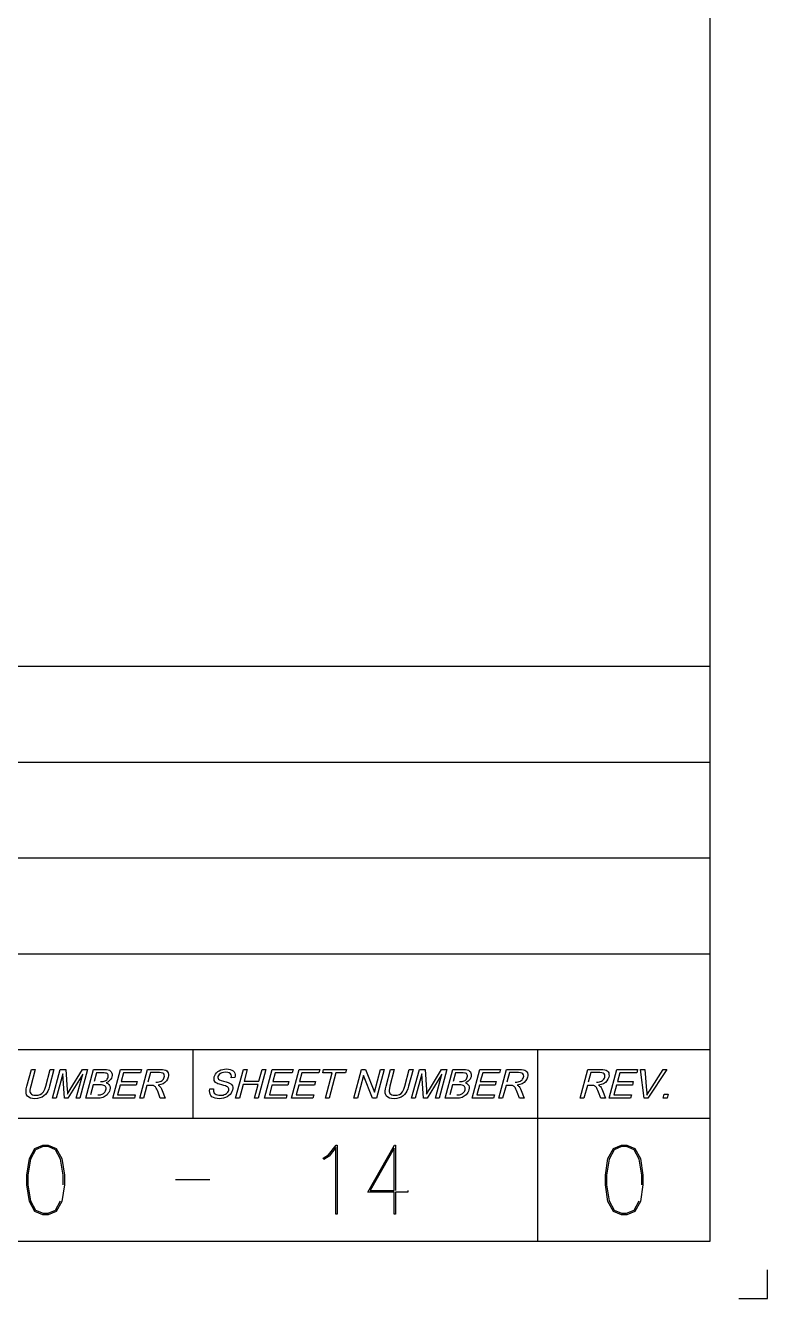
# Model space of a CAD drawing. Extents: x 0 to 17.2, y 0.1 to 11.3.
# Drawn here: x 15.6 to 17.205, y 0.1 to 2.855 of the extents above; entities that cross this region are included whole.
import ezdxf

# ---------------------------------------------------------------- set-up
doc = ezdxf.new("R2010")
doc.units = 0
doc.layers.get('0').update_dxf_attribs({"linetype": 'CONTINUOUS'})
doc.layers.add('BORDER', color=3, linetype='CONTINUOUS')
doc.layers.add('BORDERTEXT', color=7, linetype='CONTINUOUS')

msp = doc.modelspace()

# ---------------------------------------------------------------- linework, layer by layer
for points in [[(17.2051, 0.1003), (17.2051, 0.1625)], [(17.143, 0.1003), (17.2051, 0.1003)]]:
    msp.add_lwpolyline(points)
at = {"layer": 'BORDER'}
for points in [[(0.1692, 0.2247), (17.0808, 0.2247), (17.0808, 11.1675), (0.1692, 11.1675), (0.1692, 0.2247)], [(17.0808, 1.4682), (0.1692, 1.4682)], [(13.3503, 1.2609), (17.0808, 1.2609)], [(13.3503, 1.0537), (17.0808, 1.0537)], [(13.3503, 0.8464), (17.0808, 0.8464)], [(13.0767, 0.6392), (17.0808, 0.6392)], [(16.7077, 0.6392), (16.7077, 0.2247)], [(13.3503, 0.4906), (17.0808, 0.4906)]]:
    msp.add_lwpolyline(points, dxfattribs=at)
at = {"layer": 'BORDERTEXT', "color": 7}
for points in [[(15.9616, 0.6392), (15.9616, 0.4906)], [(15.6533, 0.596), (15.6615, 0.596), (15.6519, 0.56), (15.6519, 0.56), (15.6501, 0.5542), (15.6481, 0.5492), (15.6458, 0.5451), (15.6458, 0.5451), (15.6431, 0.5417), (15.6397, 0.5387), (15.6357, 0.5362), (15.6357, 0.5362), (15.6311, 0.5343), (15.626, 0.5331), (15.6203, 0.5327), (15.6203, 0.5327), (15.6149, 0.533), (15.6104, 0.5341), (15.6068, 0.5357), (15.6068, 0.5357), (15.6041, 0.538), (15.6022, 0.5409), (15.6012, 0.5444), (15.6012, 0.5444), (15.601, 0.5487), (15.6016, 0.5539), (15.603, 0.56), (15.6126, 0.596), (15.6208, 0.596), (15.6112, 0.5601), (15.6112, 0.5601), (15.6101, 0.5551), (15.6095, 0.5512), (15.6095, 0.5481), (15.6095, 0.5481), (15.6101, 0.5458), (15.6113, 0.5438), (15.6131, 0.5422), (15.6131, 0.5422), (15.6154, 0.5411), (15.6182, 0.5404), (15.6215, 0.5401), (15.6215, 0.5401), (15.6271, 0.5406), (15.6318, 0.542), (15.6356, 0.5443), (15.6356, 0.5443), (15.6387, 0.5478), (15.6414, 0.5531), (15.6437, 0.5601), (15.6533, 0.596)], [(15.6583, 0.5338), (15.675, 0.596), (15.6873, 0.596), (15.6903, 0.5519), (15.6903, 0.5519), (15.6905, 0.5482), (15.6907, 0.5451), (15.6908, 0.5427), (15.6908, 0.5427), (15.6923, 0.5453), (15.6943, 0.5487), (15.6967, 0.5527), (15.7232, 0.596), (15.7343, 0.596), (15.7176, 0.5338), (15.7097, 0.5338), (15.7236, 0.5858), (15.6916, 0.5338), (15.6842, 0.5338), (15.6804, 0.5867), (15.6662, 0.5338), (15.6583, 0.5338)], [(15.7306, 0.5338), (15.7472, 0.596), (15.7706, 0.596), (15.7706, 0.596), (15.7749, 0.5957), (15.7786, 0.5951), (15.7815, 0.5941), (15.7815, 0.5941), (15.7837, 0.5926), (15.7855, 0.5906), (15.7867, 0.5883), (15.7867, 0.5883), (15.7873, 0.5856), (15.7874, 0.5829), (15.7869, 0.58), (15.7869, 0.58), (15.786, 0.5774), (15.7846, 0.5749), (15.7827, 0.5725), (15.7827, 0.5725), (15.7805, 0.5703), (15.7778, 0.5684), (15.7747, 0.5669), (15.7747, 0.5669), (15.7778, 0.5655), (15.7802, 0.5636), (15.7818, 0.5612), (15.7818, 0.5612), (15.7828, 0.5584), (15.7829, 0.5553), (15.7824, 0.5518), (15.7824, 0.5518), (15.7814, 0.549), (15.78, 0.5462), (15.7783, 0.5437), (15.7783, 0.5437), (15.7764, 0.5414), (15.7743, 0.5394), (15.7722, 0.5379), (15.7722, 0.5379), (15.7699, 0.5366), (15.7674, 0.5356), (15.7646, 0.5348), (15.7646, 0.5348), (15.7615, 0.5342), (15.7581, 0.5339), (15.7543, 0.5338), (15.7306, 0.5338)], [(15.7619, 0.5698), (15.7619, 0.5698), (15.7652, 0.5699), (15.7679, 0.5701), (15.7699, 0.5705), (15.7699, 0.5705), (15.7721, 0.5713), (15.7739, 0.5723), (15.7755, 0.5736), (15.7755, 0.5736), (15.7768, 0.5752), (15.7778, 0.577), (15.7785, 0.5791), (15.7785, 0.5791), (15.7789, 0.5811), (15.7789, 0.5829), (15.7785, 0.5845), (15.7785, 0.5845), (15.7778, 0.5859), (15.7766, 0.587), (15.7751, 0.5877), (15.7751, 0.5877), (15.773, 0.5882), (15.7699, 0.5885), (15.7659, 0.5886), (15.7535, 0.5886), (15.7485, 0.5698)], [(15.789, 0.5338), (15.8057, 0.596), (15.8506, 0.596), (15.8487, 0.5886), (15.8119, 0.5886), (15.8068, 0.5696), (15.8412, 0.5696), (15.8393, 0.5623), (15.8049, 0.5623), (15.7992, 0.5411), (15.8374, 0.5411), (15.8354, 0.5338), (15.789, 0.5338)], [(15.8469, 0.5338), (15.8636, 0.596), (15.8911, 0.596), (15.8911, 0.596), (15.8962, 0.5958), (15.9002, 0.5952), (15.9033, 0.5943), (15.9033, 0.5943), (15.9056, 0.5929), (15.9074, 0.5909), (15.9087, 0.5884), (15.9087, 0.5884), (15.9093, 0.5854), (15.9093, 0.5823), (15.9087, 0.579), (15.9087, 0.579), (15.9071, 0.5748), (15.9047, 0.5711), (15.9015, 0.5678), (15.9015, 0.5678), (15.8974, 0.5652), (15.8924, 0.5633), (15.8867, 0.5621), (15.8867, 0.5621), (15.8884, 0.561), (15.8898, 0.56), (15.8908, 0.559), (15.8908, 0.559), (15.8925, 0.5566), (15.8941, 0.5538), (15.8954, 0.5507), (15.9017, 0.5338), (15.8914, 0.5338), (15.8866, 0.5467), (15.8866, 0.5467), (15.8853, 0.5502), (15.884, 0.553), (15.8829, 0.5553), (15.8829, 0.5553), (15.8819, 0.5571), (15.8809, 0.5584), (15.8799, 0.5594), (15.8799, 0.5594), (15.8788, 0.5601), (15.8777, 0.5607), (15.8766, 0.5611), (15.8766, 0.5611), (15.8755, 0.5613), (15.874, 0.5614), (15.8721, 0.5614), (15.8625, 0.5614), (15.8551, 0.5338), (15.8469, 0.5338)], [(15.8821, 0.5685), (15.8821, 0.5685), (15.8856, 0.5686), (15.8887, 0.569), (15.8913, 0.5697), (15.8913, 0.5697), (15.8935, 0.5706), (15.8954, 0.5719), (15.8971, 0.5734), (15.8971, 0.5734), (15.8985, 0.5752), (15.8995, 0.577), (15.9002, 0.579), (15.9002, 0.579), (15.9006, 0.5818), (15.9002, 0.5842), (15.899, 0.5862), (15.899, 0.5862), (15.8969, 0.5878), (15.8937, 0.5888), (15.8896, 0.5891), (15.87, 0.5891), (15.8644, 0.5685)], [(15.9989, 0.5538), (16.0068, 0.5544), (16.0068, 0.5544), (16.0066, 0.5515), (16.0068, 0.549), (16.0074, 0.5468), (16.0074, 0.5468), (16.0084, 0.5449), (16.0101, 0.5433), (16.0123, 0.5419), (16.0123, 0.5419), (16.015, 0.5409), (16.018, 0.5403), (16.0214, 0.5401), (16.0214, 0.5401), (16.0244, 0.5403), (16.0273, 0.5407), (16.03, 0.5415), (16.03, 0.5415), (16.0325, 0.5425), (16.0347, 0.5438), (16.0364, 0.5453), (16.0364, 0.5453), (16.0379, 0.547), (16.0389, 0.5488), (16.0396, 0.5507), (16.0396, 0.5507), (16.0399, 0.5525), (16.0398, 0.5542), (16.0393, 0.5558), (16.0393, 0.5558), (16.0383, 0.5571), (16.0368, 0.5584), (16.0347, 0.5594), (16.0347, 0.5594), (16.0326, 0.5602), (16.0291, 0.5612), (16.0244, 0.5625), (16.0244, 0.5625), (16.0196, 0.5638), (16.016, 0.5651), (16.0135, 0.5663), (16.0135, 0.5663), (16.0112, 0.568), (16.0095, 0.57), (16.0084, 0.5721), (16.0084, 0.5721), (16.0078, 0.5745), (16.0078, 0.5771), (16.0083, 0.5799), (16.0083, 0.5799), (16.0094, 0.5829), (16.0111, 0.5859), (16.0133, 0.5887), (16.0133, 0.5887), (16.016, 0.5912), (16.0192, 0.5933), (16.0228, 0.5949), (16.0228, 0.5949), (16.0266, 0.5961), (16.0306, 0.5968), (16.0347, 0.597), (16.0347, 0.597), (16.0391, 0.5968), (16.043, 0.596), (16.0463, 0.5948), (16.0463, 0.5948), (16.0491, 0.5931), (16.0513, 0.5909), (16.0527, 0.5882), (16.0527, 0.5882), (16.0535, 0.5852), (16.0536, 0.582), (16.0531, 0.5784), (16.0451, 0.5778), (16.0451, 0.5778), (16.0453, 0.5815), (16.0447, 0.5844), (16.0432, 0.5867), (16.0432, 0.5867), (16.0408, 0.5884), (16.0374, 0.5894), (16.0331, 0.5898), (16.0331, 0.5898), (16.0285, 0.5895), (16.0247, 0.5885), (16.0215, 0.587), (16.0215, 0.587), (16.0191, 0.5851), (16.0174, 0.5829), (16.0163, 0.5804), (16.0163, 0.5804), (16.0161, 0.5783), (16.0164, 0.5765), (16.0173, 0.5749), (16.0173, 0.5749), (16.0193, 0.5735), (16.0231, 0.572), (16.0285, 0.5705), (16.0285, 0.5705), (16.0341, 0.569), (16.0383, 0.5677), (16.0412, 0.5665), (16.0412, 0.5665), (16.044, 0.5647), (16.0461, 0.5626), (16.0475, 0.5602), (16.0475, 0.5602), (16.0482, 0.5575), (16.0483, 0.5545), (16.0477, 0.5513), (16.0477, 0.5513), (16.0466, 0.5481), (16.0448, 0.545), (16.0424, 0.542), (16.0424, 0.542), (16.0395, 0.5393), (16.0362, 0.537), (16.0324, 0.5352), (16.0324, 0.5352), (16.0283, 0.5338), (16.0241, 0.533), (16.0198, 0.5327), (16.0198, 0.5327), (16.0145, 0.533), (16.01, 0.5338), (16.0063, 0.5352), (16.0063, 0.5352), (16.0033, 0.5371), (16.0009, 0.5396), (15.9993, 0.5426), (15.9993, 0.5426), (15.9984, 0.546), (15.9983, 0.5497), (15.9989, 0.5538)], [(16.0545, 0.5338), (16.0712, 0.596), (16.0794, 0.596), (16.0726, 0.5704), (16.1049, 0.5704), (16.1117, 0.596), (16.12, 0.596), (16.1033, 0.5338), (16.0951, 0.5338), (16.1029, 0.5631), (16.0706, 0.5631), (16.0628, 0.5338), (16.0545, 0.5338)], [(16.1172, 0.5338), (16.1338, 0.596), (16.1788, 0.596), (16.1768, 0.5886), (16.1401, 0.5886), (16.135, 0.5696), (16.1694, 0.5696), (16.1674, 0.5623), (16.133, 0.5623), (16.1274, 0.5411), (16.1655, 0.5411), (16.1636, 0.5338), (16.1172, 0.5338)], [(16.1751, 0.5338), (16.1918, 0.596), (16.2367, 0.596), (16.2348, 0.5886), (16.198, 0.5886), (16.1929, 0.5696), (16.2273, 0.5696), (16.2254, 0.5623), (16.191, 0.5623), (16.1853, 0.5411), (16.2235, 0.5411), (16.2215, 0.5338), (16.1751, 0.5338)], [(16.2487, 0.5338), (16.2634, 0.5886), (16.2429, 0.5886), (16.2449, 0.596), (16.2941, 0.596), (16.2922, 0.5886), (16.2716, 0.5886), (16.2569, 0.5338), (16.2487, 0.5338)], [(16.31, 0.5338), (16.3266, 0.596), (16.3351, 0.596), (16.3547, 0.5471), (16.3677, 0.596), (16.3756, 0.596), (16.359, 0.5338), (16.3505, 0.5338), (16.331, 0.5826), (16.3179, 0.5338), (16.31, 0.5338)], [(16.4302, 0.596), (16.4385, 0.596), (16.4288, 0.56), (16.4288, 0.56), (16.4271, 0.5542), (16.425, 0.5492), (16.4227, 0.5451), (16.4227, 0.5451), (16.42, 0.5417), (16.4167, 0.5387), (16.4127, 0.5362), (16.4127, 0.5362), (16.4081, 0.5343), (16.4029, 0.5331), (16.3972, 0.5327), (16.3972, 0.5327), (16.3918, 0.533), (16.3874, 0.5341), (16.3837, 0.5357), (16.3837, 0.5357), (16.381, 0.538), (16.3791, 0.5409), (16.3781, 0.5444), (16.3781, 0.5444), (16.378, 0.5487), (16.3786, 0.5539), (16.3799, 0.56), (16.3896, 0.596), (16.3978, 0.596), (16.3882, 0.5601), (16.3882, 0.5601), (16.387, 0.5551), (16.3865, 0.5512), (16.3865, 0.5481), (16.3865, 0.5481), (16.3871, 0.5458), (16.3883, 0.5438), (16.3901, 0.5422), (16.3901, 0.5422), (16.3924, 0.5411), (16.3952, 0.5404), (16.3985, 0.5401), (16.3985, 0.5401), (16.4041, 0.5406), (16.4088, 0.542), (16.4125, 0.5443), (16.4125, 0.5443), (16.4156, 0.5478), (16.4183, 0.5531), (16.4206, 0.5601), (16.4302, 0.596)], [(16.4353, 0.5338), (16.4519, 0.596), (16.4643, 0.596), (16.4672, 0.5519), (16.4672, 0.5519), (16.4674, 0.5482), (16.4676, 0.5451), (16.4677, 0.5427), (16.4677, 0.5427), (16.4693, 0.5453), (16.4713, 0.5487), (16.4737, 0.5527), (16.5002, 0.596), (16.5113, 0.596), (16.4946, 0.5338), (16.4867, 0.5338), (16.5006, 0.5858), (16.4686, 0.5338), (16.4612, 0.5338), (16.4574, 0.5867), (16.4432, 0.5338), (16.4353, 0.5338)], [(16.5075, 0.5338), (16.5242, 0.596), (16.5475, 0.596), (16.5475, 0.596), (16.5519, 0.5957), (16.5555, 0.5951), (16.5584, 0.5941), (16.5584, 0.5941), (16.5607, 0.5926), (16.5624, 0.5906), (16.5636, 0.5883), (16.5636, 0.5883), (16.5643, 0.5856), (16.5643, 0.5829), (16.5639, 0.58), (16.5639, 0.58), (16.5629, 0.5774), (16.5615, 0.5749), (16.5597, 0.5725), (16.5597, 0.5725), (16.5574, 0.5703), (16.5547, 0.5684), (16.5516, 0.5669), (16.5516, 0.5669), (16.5547, 0.5655), (16.5571, 0.5636), (16.5588, 0.5612), (16.5588, 0.5612), (16.5597, 0.5584), (16.5599, 0.5553), (16.5593, 0.5518), (16.5593, 0.5518), (16.5583, 0.549), (16.557, 0.5462), (16.5553, 0.5437), (16.5553, 0.5437), (16.5533, 0.5414), (16.5513, 0.5394), (16.5492, 0.5379), (16.5492, 0.5379), (16.5469, 0.5366), (16.5443, 0.5356), (16.5415, 0.5348), (16.5415, 0.5348), (16.5385, 0.5342), (16.535, 0.5339), (16.5312, 0.5338), (16.5075, 0.5338)], [(16.5389, 0.5698), (16.5389, 0.5698), (16.5422, 0.5699), (16.5449, 0.5701), (16.5469, 0.5705), (16.5469, 0.5705), (16.549, 0.5713), (16.5509, 0.5723), (16.5525, 0.5736), (16.5525, 0.5736), (16.5538, 0.5752), (16.5548, 0.577), (16.5555, 0.5791), (16.5555, 0.5791), (16.5559, 0.5811), (16.5559, 0.5829), (16.5555, 0.5845), (16.5555, 0.5845), (16.5547, 0.5859), (16.5536, 0.587), (16.5521, 0.5877), (16.5521, 0.5877), (16.55, 0.5882), (16.5469, 0.5885), (16.5429, 0.5886), (16.5304, 0.5886), (16.5254, 0.5698)], [(16.566, 0.5338), (16.5826, 0.596), (16.6276, 0.596), (16.6256, 0.5886), (16.5889, 0.5886), (16.5838, 0.5696), (16.6182, 0.5696), (16.6162, 0.5623), (16.5818, 0.5623), (16.5762, 0.5411), (16.6143, 0.5411), (16.6124, 0.5338), (16.566, 0.5338)], [(16.6239, 0.5338), (16.6405, 0.596), (16.6681, 0.596), (16.6681, 0.596), (16.6731, 0.5958), (16.6772, 0.5952), (16.6803, 0.5943), (16.6803, 0.5943), (16.6826, 0.5929), (16.6844, 0.5909), (16.6856, 0.5884), (16.6856, 0.5884), (16.6863, 0.5854), (16.6863, 0.5823), (16.6857, 0.579), (16.6857, 0.579), (16.6841, 0.5748), (16.6817, 0.5711), (16.6784, 0.5678), (16.6784, 0.5678), (16.6743, 0.5652), (16.6694, 0.5633), (16.6636, 0.5621), (16.6636, 0.5621), (16.6654, 0.561), (16.6667, 0.56), (16.6678, 0.559), (16.6678, 0.559), (16.6695, 0.5566), (16.671, 0.5538), (16.6724, 0.5507), (16.6787, 0.5338), (16.6683, 0.5338), (16.6635, 0.5467), (16.6635, 0.5467), (16.6622, 0.5502), (16.661, 0.553), (16.6599, 0.5553), (16.6599, 0.5553), (16.6589, 0.5571), (16.6579, 0.5584), (16.6568, 0.5594), (16.6568, 0.5594), (16.6558, 0.5601), (16.6547, 0.5607), (16.6535, 0.5611), (16.6535, 0.5611), (16.6524, 0.5613), (16.6509, 0.5614), (16.649, 0.5614), (16.6395, 0.5614), (16.6321, 0.5338), (16.6239, 0.5338)], [(16.6591, 0.5685), (16.6591, 0.5685), (16.6626, 0.5686), (16.6656, 0.569), (16.6682, 0.5697), (16.6682, 0.5697), (16.6704, 0.5706), (16.6724, 0.5719), (16.674, 0.5734), (16.674, 0.5734), (16.6754, 0.5752), (16.6765, 0.577), (16.6772, 0.579), (16.6772, 0.579), (16.6776, 0.5818), (16.6772, 0.5842), (16.6759, 0.5862), (16.6759, 0.5862), (16.6738, 0.5878), (16.6707, 0.5888), (16.6666, 0.5891), (16.6469, 0.5891), (16.6414, 0.5685)], [(16.7997, 0.5338), (16.8164, 0.596), (16.844, 0.596), (16.844, 0.596), (16.849, 0.5958), (16.8531, 0.5952), (16.8562, 0.5943), (16.8562, 0.5943), (16.8585, 0.5929), (16.8602, 0.5909), (16.8615, 0.5884), (16.8615, 0.5884), (16.8621, 0.5854), (16.8622, 0.5823), (16.8616, 0.579), (16.8616, 0.579), (16.86, 0.5748), (16.8575, 0.5711), (16.8543, 0.5678), (16.8543, 0.5678), (16.8502, 0.5652), (16.8453, 0.5633), (16.8395, 0.5621), (16.8395, 0.5621), (16.8412, 0.561), (16.8426, 0.56), (16.8436, 0.559), (16.8436, 0.559), (16.8454, 0.5566), (16.8469, 0.5538), (16.8483, 0.5507), (16.8545, 0.5338), (16.8442, 0.5338), (16.8394, 0.5467), (16.8394, 0.5467), (16.8381, 0.5502), (16.8369, 0.553), (16.8358, 0.5553), (16.8358, 0.5553), (16.8348, 0.5571), (16.8337, 0.5584), (16.8327, 0.5594), (16.8327, 0.5594), (16.8317, 0.5601), (16.8306, 0.5607), (16.8294, 0.5611), (16.8294, 0.5611), (16.8283, 0.5613), (16.8268, 0.5614), (16.8249, 0.5614), (16.8154, 0.5614), (16.808, 0.5338), (16.7997, 0.5338)], [(16.835, 0.5685), (16.835, 0.5685), (16.8385, 0.5686), (16.8415, 0.569), (16.8441, 0.5697), (16.8441, 0.5697), (16.8463, 0.5706), (16.8482, 0.5719), (16.8499, 0.5734), (16.8499, 0.5734), (16.8513, 0.5752), (16.8524, 0.577), (16.8531, 0.579), (16.8531, 0.579), (16.8535, 0.5818), (16.853, 0.5842), (16.8518, 0.5862), (16.8518, 0.5862), (16.8497, 0.5878), (16.8466, 0.5888), (16.8425, 0.5891), (16.8228, 0.5891), (16.8173, 0.5685)], [(16.8625, 0.5338), (16.8792, 0.596), (16.9241, 0.596), (16.9222, 0.5886), (16.8854, 0.5886), (16.8803, 0.5696), (16.9147, 0.5696), (16.9128, 0.5623), (16.8784, 0.5623), (16.8727, 0.5411), (16.9109, 0.5411), (16.9089, 0.5338), (16.8625, 0.5338)], [(16.938, 0.5338), (16.9306, 0.596), (16.9395, 0.596), (16.9436, 0.5508), (16.9436, 0.5508), (16.9439, 0.5472), (16.944, 0.5438), (16.9441, 0.5406), (16.9441, 0.5406), (16.946, 0.544), (16.9481, 0.5474), (16.9502, 0.5508), (16.9791, 0.596), (16.9875, 0.596), (16.9465, 0.5338), (16.938, 0.5338)], [(15.7562, 0.5411), (15.7562, 0.5411), (15.7586, 0.5411), (15.7605, 0.5412), (15.7619, 0.5414), (15.7619, 0.5414), (15.7638, 0.5418), (15.7656, 0.5424), (15.7671, 0.5431), (15.7671, 0.5431), (15.7686, 0.544), (15.7699, 0.5452), (15.7712, 0.5466), (15.7712, 0.5466), (15.7723, 0.5482), (15.7732, 0.5499), (15.7738, 0.5518), (15.7738, 0.5518), (15.7742, 0.554), (15.7742, 0.556), (15.7737, 0.5578), (15.7737, 0.5578), (15.7727, 0.5594), (15.7714, 0.5606), (15.7697, 0.5614), (15.7697, 0.5614), (15.7674, 0.562), (15.7645, 0.5624), (15.7609, 0.5625), (15.7465, 0.5625), (15.7408, 0.5411)], [(16.5332, 0.5411), (16.5332, 0.5411), (16.5356, 0.5411), (16.5375, 0.5412), (16.5389, 0.5414), (16.5389, 0.5414), (16.5408, 0.5418), (16.5425, 0.5424), (16.5441, 0.5431), (16.5441, 0.5431), (16.5455, 0.544), (16.5469, 0.5452), (16.5481, 0.5466), (16.5481, 0.5466), (16.5493, 0.5482), (16.5501, 0.5499), (16.5508, 0.5518), (16.5508, 0.5518), (16.5512, 0.554), (16.5511, 0.556), (16.5506, 0.5578), (16.5506, 0.5578), (16.5497, 0.5594), (16.5484, 0.5606), (16.5466, 0.5614), (16.5466, 0.5614), (16.5444, 0.562), (16.5414, 0.5624), (16.5378, 0.5625), (16.5234, 0.5625), (16.5177, 0.5411)], [(16.9794, 0.5338), (16.9817, 0.5425), (16.9904, 0.5425), (16.9881, 0.5338), (16.9794, 0.5338)], [(15.9243, 0.3576), (15.999, 0.3576)]]:
    msp.add_lwpolyline(points, dxfattribs=at)
at = {"layer": 'BORDERTEXT'}
for points in [[(15.6784, 0.3106), (15.6666, 0.2887), (15.6492, 0.2816), (15.6375, 0.2816), (15.6201, 0.2887), (15.6084, 0.3106), (15.6027, 0.346), (15.6027, 0.3676), (15.6084, 0.4031), (15.6201, 0.425), (15.6375, 0.4322), (15.6492, 0.4322), (15.6666, 0.425), (15.6784, 0.4031), (15.684, 0.3676), (15.684, 0.346), (15.6784, 0.3106)], [(15.6815, 0.3465), (15.6815, 0.3671), (15.6758, 0.4019), (15.6651, 0.4222), (15.6488, 0.429), (15.6379, 0.429), (15.6217, 0.4222), (15.6109, 0.4019), (15.6053, 0.3671), (15.6053, 0.3465), (15.6109, 0.3117), (15.6217, 0.2914), (15.6379, 0.2847), (15.6488, 0.2847), (15.6651, 0.2914), (15.6758, 0.3117)], [(16.274, 0.283), (16.2714, 0.283), (16.2714, 0.4268), (16.2567, 0.4081), (16.2453, 0.4011), (16.244, 0.4039), (16.2551, 0.4109), (16.2722, 0.4322), (16.274, 0.4322), (16.274, 0.283)], [(16.4271, 0.3339), (16.4271, 0.3307), (16.4003, 0.3307), (16.4003, 0.283), (16.3977, 0.283), (16.3977, 0.3307), (16.3402, 0.3307), (16.3984, 0.4322), (16.4003, 0.4322), (16.4003, 0.3339)], [(16.3977, 0.3339), (16.3977, 0.4256), (16.3453, 0.3339), (16.3977, 0.3339)], [(16.93, 0.3106), (16.9182, 0.2887), (16.9007, 0.2816), (16.8891, 0.2816), (16.8716, 0.2887), (16.8599, 0.3106), (16.8543, 0.346), (16.8543, 0.3676), (16.8599, 0.4031), (16.8716, 0.425), (16.8891, 0.4322), (16.9007, 0.4322), (16.9182, 0.425), (16.93, 0.4031), (16.9355, 0.3676), (16.9355, 0.346), (16.93, 0.3106)], [(16.933, 0.3465), (16.933, 0.3671), (16.9274, 0.4019), (16.9166, 0.4222), (16.9004, 0.429), (16.8895, 0.429), (16.8733, 0.4222), (16.8624, 0.4019), (16.8569, 0.3671), (16.8569, 0.3465), (16.8624, 0.3117), (16.8733, 0.2914), (16.8895, 0.2847), (16.9004, 0.2847), (16.9166, 0.2914), (16.9274, 0.3117)], [(15.9497, 0.3576), (15.9616, 0.3576)]]:
    msp.add_lwpolyline(points, dxfattribs=at)

doc.saveas('drawing.dxf')
